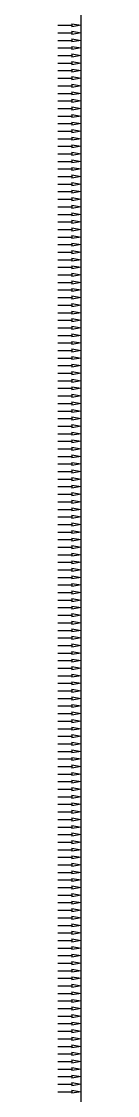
# Model space of a CAD drawing. Extents: x -212 to 3502, y -496 to 4155.
# Drawn here: x -12 to 0, y 1262 to 1830 of the extents above; entities that cross this region are included whole.
import ezdxf

# ---------------------------------------------------------------- set-up
doc = ezdxf.new("R2010")
doc.units = 0
doc.layers.add('Analysis_layer', color=70, linetype='Continuous')
doc.styles.get("Standard").update_dxf_attribs({"font": 'arial.ttf'})

# ---------------------------------------------------------------- blocks, each defined once
blk = doc.blocks.new('*U12')
for p, q in [((-6.25, 914), (-2.5, 914)), ((-6.25, 912), (-2.5, 912)), ((-6.25, 910), (-2.5, 910)), ((-6.25, 908), (-2.5, 908)), ((-6.25, 906), (-2.5, 906)), ((-6.25, 904), (-2.5, 904)), ((-6.25, 902), (-2.5, 902)), ((-6.25, 900), (-2.5, 900)), ((-6.25, 898), (-2.5, 898)), ((-6.25, 896), (-2.5, 896)), ((-6.25, 894), (-2.5, 894)), ((-6.25, 892), (-2.5, 892)), ((-6.25, 890), (-2.5, 890)), ((-6.25, 888), (-2.5, 888)), ((-6.25, 886), (-2.5, 886)), ((-6.25, 884), (-2.5, 884)), ((-6.25, 882), (-2.5, 882)), ((-6.25, 880), (-2.5, 880)), ((-6.25, 878), (-2.5, 878)), ((-6.25, 876), (-2.5, 876)), ((-6.25, 874), (-2.5, 874)), ((-6.25, 872), (-2.5, 872)), ((-6.25, 870), (-2.5, 870)), ((-6.25, 868), (-2.5, 868)), ((-6.25, 866), (-2.5, 866)), ((-6.25, 864), (-2.5, 864)), ((-6.25, 862), (-2.5, 862)), ((-6.25, 860), (-2.5, 860)), ((-6.25, 858), (-2.5, 858)), ((-6.25, 856), (-2.5, 856)), ((-6.25, 854), (-2.5, 854)), ((-6.25, 852), (-2.5, 852)), ((-6.25, 850), (-2.5, 850)), ((-6.25, 848), (-2.5, 848)), ((-6.25, 846), (-2.5, 846)), ((-6.25, 844), (-2.5, 844)), ((-6.25, 842), (-2.5, 842)), ((-6.25, 840), (-2.5, 840)), ((-6.25, 838), (-2.5, 838)), ((-6.25, 836), (-2.5, 836)), ((-6.25, 834), (-2.5, 834)), ((-6.25, 832), (-2.5, 832)), ((-6.25, 830), (-2.5, 830)), ((-6.25, 828), (-2.5, 828)), ((-6.25, 826), (-2.5, 826)), ((-6.25, 824), (-2.5, 824)), ((-6.25, 822), (-2.5, 822)), ((-6.25, 820), (-2.5, 820)), ((-6.25, 818), (-2.5, 818)), ((-6.25, 816), (-2.5, 816)), ((-6.25, 814), (-2.5, 814)), ((-6.25, 812), (-2.5, 812)), ((-6.25, 810), (-2.5, 810)), ((-6.25, 808), (-2.5, 808)), ((-6.25, 806), (-2.5, 806)), ((-6.25, 804), (-2.5, 804)), ((-6.25, 802), (-2.5, 802)), ((-6.25, 800), (-2.5, 800)), ((-6.25, 798), (-2.5, 798)), ((-6.25, 796), (-2.5, 796)), ((-6.25, 794), (-2.5, 794)), ((-6.25, 792), (-2.5, 792)), ((-6.25, 790), (-2.5, 790)), ((-6.25, 788), (-2.5, 788)), ((-6.25, 786), (-2.5, 786)), ((-6.25, 784), (-2.5, 784)), ((-6.25, 782), (-2.5, 782)), ((-6.25, 780), (-2.5, 780)), ((-6.25, 778), (-2.5, 778)), ((-6.25, 776), (-2.5, 776)), ((-6.25, 774), (-2.5, 774)), ((-6.25, 772), (-2.5, 772)), ((-6.25, 770), (-2.5, 770)), ((-6.25, 768), (-2.5, 768)), ((-6.25, 766), (-2.5, 766)), ((-6.25, 764), (-2.5, 764)), ((-6.25, 762), (-2.5, 762)), ((-6.25, 760), (-2.5, 760)), ((-6.25, 758), (-2.5, 758)), ((-6.25, 756), (-2.5, 756)), ((-6.25, 754), (-2.5, 754)), ((-6.25, 752), (-2.5, 752)), ((-6.25, 750), (-2.5, 750)), ((-6.25, 748), (-2.5, 748)), ((-6.25, 746), (-2.5, 746)), ((-6.25, 744), (-2.5, 744)), ((-6.25, 742), (-2.5, 742)), ((-6.25, 740), (-2.5, 740)), ((-6.25, 738), (-2.5, 738)), ((-6.25, 736), (-2.5, 736)), ((-6.25, 734), (-2.5, 734)), ((-6.25, 732), (-2.5, 732)), ((-6.25, 730), (-2.5, 730)), ((-6.25, 728), (-2.5, 728)), ((-6.25, 726), (-2.5, 726)), ((-6.25, 724), (-2.5, 724)), ((-6.25, 722), (-2.5, 722)), ((-6.25, 720), (-2.5, 720)), ((-6.25, 718), (-2.5, 718)), ((-6.25, 716), (-2.5, 716)), ((-6.25, 714), (-2.5, 714)), ((-6.25, 712), (-2.5, 712)), ((-6.25, 710), (-2.5, 710)), ((-6.25, 708), (-2.5, 708)), ((-6.25, 706), (-2.5, 706)), ((-6.25, 704), (-2.5, 704)), ((-6.25, 702), (-2.5, 702)), ((-6.25, 700), (-2.5, 700)), ((-6.25, 698), (-2.5, 698)), ((-6.25, 696), (-2.5, 696)), ((-6.25, 694), (-2.5, 694)), ((-6.25, 692), (-2.5, 692)), ((-6.25, 690), (-2.5, 690)), ((-6.25, 688), (-2.5, 688)), ((-6.25, 686), (-2.5, 686)), ((-6.25, 684), (-2.5, 684)), ((-6.25, 682), (-2.5, 682)), ((-6.25, 680), (-2.5, 680)), ((-6.25, 678), (-2.5, 678)), ((-6.25, 676), (-2.5, 676)), ((-6.25, 674), (-2.5, 674)), ((-6.25, 672), (-2.5, 672)), ((-6.25, 670), (-2.5, 670)), ((-6.25, 668), (-2.5, 668)), ((-6.25, 666), (-2.5, 666)), ((-6.25, 664), (-2.5, 664)), ((-6.25, 662), (-2.5, 662)), ((-6.25, 660), (-2.5, 660)), ((-6.25, 658), (-2.5, 658)), ((-6.25, 656), (-2.5, 656)), ((-6.25, 654), (-2.5, 654)), ((-6.25, 652), (-2.5, 652)), ((-6.25, 650), (-2.5, 650)), ((-6.25, 648), (-2.5, 648)), ((-6.25, 646), (-2.5, 646)), ((-6.25, 644), (-2.5, 644)), ((-6.25, 642), (-2.5, 642)), ((-6.25, 640), (-2.5, 640)), ((-6.25, 638), (-2.5, 638)), ((-6.25, 636), (-2.5, 636)), ((-6.25, 634), (-2.5, 634)), ((-6.25, 632), (-2.5, 632))]:
    blk.add_line(p, q)
at = {"color": 0, "linetype": 'ByBlock', "lineweight": -2}
for p, q in [((-2.5, 914.42), (0, 914)), ((-2.5, 914.42), (-2.5, 913.58)), ((0, 914), (-2.5, 913.58)), ((-2.5, 912.42), (0, 912)), ((-2.5, 912.42), (-2.5, 911.58)), ((0, 912), (-2.5, 911.58)), ((-2.5, 910.42), (0, 910)), ((-2.5, 910.42), (-2.5, 909.58)), ((0, 910), (-2.5, 909.58)), ((-2.5, 908.42), (0, 908)), ((-2.5, 908.42), (-2.5, 907.58)), ((0, 908), (-2.5, 907.58)), ((-2.5, 906.42), (0, 906)), ((-2.5, 906.42), (-2.5, 905.58)), ((0, 906), (-2.5, 905.58)), ((-2.5, 904.42), (0, 904)), ((-2.5, 904.42), (-2.5, 903.58)), ((0, 904), (-2.5, 903.58)), ((-2.5, 902.42), (0, 902)), ((-2.5, 902.42), (-2.5, 901.58)), ((0, 902), (-2.5, 901.58)), ((-2.5, 900.42), (0, 900)), ((-2.5, 900.42), (-2.5, 899.58)), ((0, 900), (-2.5, 899.58)), ((-2.5, 898.42), (0, 898)), ((-2.5, 898.42), (-2.5, 897.58)), ((0, 898), (-2.5, 897.58)), ((-2.5, 896.42), (0, 896)), ((-2.5, 896.42), (-2.5, 895.58)), ((0, 896), (-2.5, 895.58)), ((-2.5, 894.42), (0, 894)), ((-2.5, 894.42), (-2.5, 893.58)), ((0, 894), (-2.5, 893.58)), ((-2.5, 892.42), (0, 892)), ((-2.5, 892.42), (-2.5, 891.58)), ((0, 892), (-2.5, 891.58)), ((-2.5, 890.42), (0, 890)), ((-2.5, 890.42), (-2.5, 889.58)), ((0, 890), (-2.5, 889.58)), ((-2.5, 888.42), (0, 888)), ((-2.5, 888.42), (-2.5, 887.58)), ((0, 888), (-2.5, 887.58)), ((-2.5, 886.42), (0, 886)), ((-2.5, 886.42), (-2.5, 885.58)), ((0, 886), (-2.5, 885.58)), ((-2.5, 884.42), (0, 884)), ((-2.5, 884.42), (-2.5, 883.58)), ((0, 884), (-2.5, 883.58)), ((-2.5, 882.42), (0, 882)), ((-2.5, 882.42), (-2.5, 881.58)), ((0, 882), (-2.5, 881.58)), ((-2.5, 880.42), (0, 880)), ((-2.5, 880.42), (-2.5, 879.58)), ((0, 880), (-2.5, 879.58)), ((-2.5, 878.42), (0, 878)), ((-2.5, 878.42), (-2.5, 877.58)), ((0, 878), (-2.5, 877.58)), ((-2.5, 876.42), (0, 876)), ((-2.5, 876.42), (-2.5, 875.58)), ((0, 876), (-2.5, 875.58)), ((-2.5, 874.42), (0, 874)), ((-2.5, 874.42), (-2.5, 873.58)), ((0, 874), (-2.5, 873.58)), ((-2.5, 872.42), (0, 872)), ((-2.5, 872.42), (-2.5, 871.58)), ((0, 872), (-2.5, 871.58)), ((-2.5, 870.42), (0, 870)), ((-2.5, 870.42), (-2.5, 869.58)), ((0, 870), (-2.5, 869.58)), ((-2.5, 868.42), (0, 868)), ((-2.5, 868.42), (-2.5, 867.58)), ((0, 868), (-2.5, 867.58)), ((-2.5, 866.42), (0, 866)), ((-2.5, 866.42), (-2.5, 865.58)), ((0, 866), (-2.5, 865.58)), ((-2.5, 864.42), (0, 864)), ((-2.5, 864.42), (-2.5, 863.58)), ((0, 864), (-2.5, 863.58)), ((-2.5, 862.42), (0, 862)), ((-2.5, 862.42), (-2.5, 861.58)), ((0, 862), (-2.5, 861.58)), ((-2.5, 860.42), (0, 860)), ((-2.5, 860.42), (-2.5, 859.58)), ((0, 860), (-2.5, 859.58)), ((-2.5, 858.42), (0, 858)), ((-2.5, 858.42), (-2.5, 857.58)), ((0, 858), (-2.5, 857.58)), ((-2.5, 856.42), (0, 856)), ((-2.5, 856.42), (-2.5, 855.58)), ((0, 856), (-2.5, 855.58)), ((-2.5, 854.42), (0, 854)), ((-2.5, 854.42), (-2.5, 853.58)), ((0, 854), (-2.5, 853.58)), ((-2.5, 852.42), (0, 852)), ((-2.5, 852.42), (-2.5, 851.58)), ((0, 852), (-2.5, 851.58)), ((-2.5, 850.42), (0, 850)), ((-2.5, 850.42), (-2.5, 849.58)), ((0, 850), (-2.5, 849.58)), ((-2.5, 848.42), (0, 848)), ((-2.5, 848.42), (-2.5, 847.58)), ((0, 848), (-2.5, 847.58)), ((-2.5, 846.42), (0, 846)), ((-2.5, 846.42), (-2.5, 845.58)), ((0, 846), (-2.5, 845.58)), ((-2.5, 844.42), (0, 844)), ((-2.5, 844.42), (-2.5, 843.58)), ((0, 844), (-2.5, 843.58)), ((-2.5, 842.42), (0, 842)), ((-2.5, 842.42), (-2.5, 841.58)), ((0, 842), (-2.5, 841.58)), ((-2.5, 840.42), (0, 840)), ((-2.5, 840.42), (-2.5, 839.58)), ((0, 840), (-2.5, 839.58)), ((-2.5, 838.42), (0, 838)), ((-2.5, 838.42), (-2.5, 837.58)), ((0, 838), (-2.5, 837.58)), ((-2.5, 836.42), (0, 836)), ((-2.5, 836.42), (-2.5, 835.58)), ((0, 836), (-2.5, 835.58)), ((-2.5, 834.42), (0, 834)), ((-2.5, 834.42), (-2.5, 833.58)), ((0, 834), (-2.5, 833.58)), ((-2.5, 832.42), (0, 832)), ((-2.5, 832.42), (-2.5, 831.58)), ((0, 832), (-2.5, 831.58)), ((-2.5, 830.42), (0, 830)), ((-2.5, 830.42), (-2.5, 829.58)), ((0, 830), (-2.5, 829.58)), ((-2.5, 828.42), (0, 828)), ((-2.5, 828.42), (-2.5, 827.58)), ((0, 828), (-2.5, 827.58)), ((-2.5, 826.42), (0, 826)), ((-2.5, 826.42), (-2.5, 825.58)), ((0, 826), (-2.5, 825.58)), ((-2.5, 824.42), (0, 824)), ((-2.5, 824.42), (-2.5, 823.58)), ((0, 824), (-2.5, 823.58)), ((-2.5, 822.42), (0, 822)), ((-2.5, 822.42), (-2.5, 821.58)), ((0, 822), (-2.5, 821.58)), ((-2.5, 820.42), (0, 820)), ((-2.5, 820.42), (-2.5, 819.58)), ((0, 820), (-2.5, 819.58)), ((-2.5, 818.42), (0, 818)), ((-2.5, 818.42), (-2.5, 817.58)), ((0, 818), (-2.5, 817.58)), ((-2.5, 816.42), (0, 816)), ((-2.5, 816.42), (-2.5, 815.58)), ((0, 816), (-2.5, 815.58)), ((-2.5, 814.42), (0, 814)), ((-2.5, 814.42), (-2.5, 813.58)), ((0, 814), (-2.5, 813.58)), ((-2.5, 812.42), (0, 812)), ((-2.5, 812.42), (-2.5, 811.58)), ((0, 812), (-2.5, 811.58)), ((-2.5, 810.42), (0, 810)), ((-2.5, 810.42), (-2.5, 809.58)), ((0, 810), (-2.5, 809.58)), ((-2.5, 808.42), (0, 808)), ((-2.5, 808.42), (-2.5, 807.58)), ((0, 808), (-2.5, 807.58)), ((-2.5, 806.42), (0, 806)), ((-2.5, 806.42), (-2.5, 805.58)), ((0, 806), (-2.5, 805.58)), ((-2.5, 804.42), (0, 804)), ((-2.5, 804.42), (-2.5, 803.58)), ((0, 804), (-2.5, 803.58)), ((-2.5, 802.42), (0, 802)), ((-2.5, 802.42), (-2.5, 801.58)), ((0, 802), (-2.5, 801.58)), ((-2.5, 800.42), (0, 800)), ((-2.5, 800.42), (-2.5, 799.58)), ((0, 800), (-2.5, 799.58)), ((-2.5, 798.42), (0, 798)), ((-2.5, 798.42), (-2.5, 797.58)), ((0, 798), (-2.5, 797.58)), ((-2.5, 796.42), (0, 796)), ((-2.5, 796.42), (-2.5, 795.58)), ((0, 796), (-2.5, 795.58)), ((-2.5, 794.42), (0, 794)), ((-2.5, 794.42), (-2.5, 793.58)), ((0, 794), (-2.5, 793.58)), ((-2.5, 792.42), (0, 792)), ((-2.5, 792.42), (-2.5, 791.58)), ((0, 792), (-2.5, 791.58)), ((-2.5, 790.42), (0, 790)), ((-2.5, 790.42), (-2.5, 789.58)), ((0, 790), (-2.5, 789.58)), ((-2.5, 788.42), (0, 788)), ((-2.5, 788.42), (-2.5, 787.58)), ((0, 788), (-2.5, 787.58)), ((-2.5, 786.42), (0, 786)), ((-2.5, 786.42), (-2.5, 785.58)), ((0, 786), (-2.5, 785.58)), ((-2.5, 784.42), (0, 784)), ((-2.5, 784.42), (-2.5, 783.58)), ((0, 784), (-2.5, 783.58)), ((-2.5, 782.42), (0, 782)), ((-2.5, 782.42), (-2.5, 781.58)), ((0, 782), (-2.5, 781.58)), ((-2.5, 780.42), (0, 780)), ((-2.5, 780.42), (-2.5, 779.58)), ((0, 780), (-2.5, 779.58)), ((-2.5, 778.42), (0, 778)), ((-2.5, 778.42), (-2.5, 777.58)), ((0, 778), (-2.5, 777.58)), ((-2.5, 776.42), (0, 776)), ((-2.5, 776.42), (-2.5, 775.58)), ((0, 776), (-2.5, 775.58)), ((-2.5, 774.42), (0, 774)), ((-2.5, 774.42), (-2.5, 773.58)), ((0, 774), (-2.5, 773.58)), ((-2.5, 772.42), (0, 772)), ((-2.5, 772.42), (-2.5, 771.58)), ((0, 772), (-2.5, 771.58)), ((-2.5, 770.42), (0, 770)), ((-2.5, 770.42), (-2.5, 769.58)), ((0, 770), (-2.5, 769.58)), ((-2.5, 768.42), (0, 768)), ((-2.5, 768.42), (-2.5, 767.58)), ((0, 768), (-2.5, 767.58)), ((-2.5, 766.42), (0, 766)), ((-2.5, 766.42), (-2.5, 765.58)), ((0, 766), (-2.5, 765.58)), ((-2.5, 764.42), (0, 764)), ((-2.5, 764.42), (-2.5, 763.58)), ((0, 764), (-2.5, 763.58)), ((-2.5, 762.42), (0, 762)), ((-2.5, 762.42), (-2.5, 761.58)), ((0, 762), (-2.5, 761.58)), ((-2.5, 760.42), (0, 760)), ((-2.5, 760.42), (-2.5, 759.58)), ((0, 760), (-2.5, 759.58)), ((-2.5, 758.42), (0, 758)), ((-2.5, 758.42), (-2.5, 757.58)), ((0, 758), (-2.5, 757.58)), ((-2.5, 756.42), (0, 756)), ((-2.5, 756.42), (-2.5, 755.58)), ((0, 756), (-2.5, 755.58)), ((-2.5, 754.42), (0, 754)), ((-2.5, 754.42), (-2.5, 753.58)), ((0, 754), (-2.5, 753.58)), ((-2.5, 752.42), (0, 752)), ((-2.5, 752.42), (-2.5, 751.58)), ((0, 752), (-2.5, 751.58)), ((-2.5, 750.42), (0, 750)), ((-2.5, 750.42), (-2.5, 749.58)), ((0, 750), (-2.5, 749.58)), ((-2.5, 748.42), (0, 748)), ((-2.5, 748.42), (-2.5, 747.58)), ((0, 748), (-2.5, 747.58)), ((-2.5, 746.42), (0, 746)), ((-2.5, 746.42), (-2.5, 745.58)), ((0, 746), (-2.5, 745.58)), ((-2.5, 744.42), (0, 744)), ((-2.5, 744.42), (-2.5, 743.58)), ((0, 744), (-2.5, 743.58)), ((-2.5, 742.42), (0, 742)), ((-2.5, 742.42), (-2.5, 741.58)), ((0, 742), (-2.5, 741.58)), ((-2.5, 740.42), (0, 740)), ((-2.5, 740.42), (-2.5, 739.58)), ((0, 740), (-2.5, 739.58)), ((-2.5, 738.42), (0, 738)), ((-2.5, 738.42), (-2.5, 737.58)), ((0, 738), (-2.5, 737.58)), ((-2.5, 736.42), (0, 736)), ((-2.5, 736.42), (-2.5, 735.58)), ((0, 736), (-2.5, 735.58)), ((-2.5, 734.42), (0, 734)), ((-2.5, 734.42), (-2.5, 733.58)), ((0, 734), (-2.5, 733.58)), ((-2.5, 732.42), (0, 732)), ((-2.5, 732.42), (-2.5, 731.58)), ((0, 732), (-2.5, 731.58)), ((-2.5, 730.42), (0, 730)), ((-2.5, 730.42), (-2.5, 729.58)), ((0, 730), (-2.5, 729.58)), ((-2.5, 728.42), (0, 728)), ((-2.5, 728.42), (-2.5, 727.58)), ((0, 728), (-2.5, 727.58)), ((-2.5, 726.42), (0, 726)), ((-2.5, 726.42), (-2.5, 725.58)), ((0, 726), (-2.5, 725.58)), ((-2.5, 724.42), (0, 724)), ((-2.5, 724.42), (-2.5, 723.58)), ((0, 724), (-2.5, 723.58)), ((-2.5, 722.42), (0, 722)), ((-2.5, 722.42), (-2.5, 721.58)), ((0, 722), (-2.5, 721.58)), ((-2.5, 720.42), (0, 720)), ((-2.5, 720.42), (-2.5, 719.58)), ((0, 720), (-2.5, 719.58)), ((-2.5, 718.42), (0, 718)), ((-2.5, 718.42), (-2.5, 717.58)), ((0, 718), (-2.5, 717.58)), ((-2.5, 716.42), (0, 716)), ((-2.5, 716.42), (-2.5, 715.58)), ((0, 716), (-2.5, 715.58)), ((-2.5, 714.42), (0, 714)), ((-2.5, 714.42), (-2.5, 713.58)), ((0, 714), (-2.5, 713.58)), ((-2.5, 712.42), (0, 712)), ((-2.5, 712.42), (-2.5, 711.58)), ((0, 712), (-2.5, 711.58)), ((-2.5, 710.42), (0, 710)), ((-2.5, 710.42), (-2.5, 709.58)), ((0, 710), (-2.5, 709.58)), ((-2.5, 708.42), (0, 708)), ((-2.5, 708.42), (-2.5, 707.58)), ((0, 708), (-2.5, 707.58)), ((-2.5, 706.42), (0, 706)), ((-2.5, 706.42), (-2.5, 705.58)), ((0, 706), (-2.5, 705.58)), ((-2.5, 704.42), (0, 704)), ((-2.5, 704.42), (-2.5, 703.58)), ((0, 704), (-2.5, 703.58)), ((-2.5, 702.42), (0, 702)), ((-2.5, 702.42), (-2.5, 701.58)), ((0, 702), (-2.5, 701.58)), ((-2.5, 700.42), (0, 700)), ((-2.5, 700.42), (-2.5, 699.58)), ((0, 700), (-2.5, 699.58)), ((-2.5, 698.42), (0, 698)), ((-2.5, 698.42), (-2.5, 697.58)), ((0, 698), (-2.5, 697.58)), ((-2.5, 696.42), (0, 696)), ((-2.5, 696.42), (-2.5, 695.58)), ((0, 696), (-2.5, 695.58)), ((-2.5, 694.42), (0, 694)), ((-2.5, 694.42), (-2.5, 693.58)), ((0, 694), (-2.5, 693.58)), ((-2.5, 692.42), (0, 692)), ((-2.5, 692.42), (-2.5, 691.58)), ((0, 692), (-2.5, 691.58)), ((-2.5, 690.42), (0, 690)), ((-2.5, 690.42), (-2.5, 689.58)), ((0, 690), (-2.5, 689.58)), ((-2.5, 688.42), (0, 688)), ((-2.5, 688.42), (-2.5, 687.58)), ((0, 688), (-2.5, 687.58)), ((-2.5, 686.42), (0, 686)), ((-2.5, 686.42), (-2.5, 685.58)), ((0, 686), (-2.5, 685.58)), ((-2.5, 684.42), (0, 684)), ((-2.5, 684.42), (-2.5, 683.58)), ((0, 684), (-2.5, 683.58)), ((-2.5, 682.42), (0, 682)), ((-2.5, 682.42), (-2.5, 681.58)), ((0, 682), (-2.5, 681.58)), ((-2.5, 680.42), (0, 680)), ((-2.5, 680.42), (-2.5, 679.58)), ((0, 680), (-2.5, 679.58)), ((-2.5, 678.42), (0, 678)), ((-2.5, 678.42), (-2.5, 677.58)), ((0, 678), (-2.5, 677.58)), ((-2.5, 676.42), (0, 676)), ((-2.5, 676.42), (-2.5, 675.58)), ((0, 676), (-2.5, 675.58)), ((-2.5, 674.42), (0, 674)), ((-2.5, 674.42), (-2.5, 673.58)), ((0, 674), (-2.5, 673.58)), ((-2.5, 672.42), (0, 672)), ((-2.5, 672.42), (-2.5, 671.58)), ((0, 672), (-2.5, 671.58)), ((-2.5, 670.42), (0, 670)), ((-2.5, 670.42), (-2.5, 669.58)), ((0, 670), (-2.5, 669.58)), ((-2.5, 668.42), (0, 668)), ((-2.5, 668.42), (-2.5, 667.58)), ((0, 668), (-2.5, 667.58)), ((-2.5, 666.42), (0, 666)), ((-2.5, 666.42), (-2.5, 665.58)), ((0, 666), (-2.5, 665.58)), ((-2.5, 664.42), (0, 664)), ((-2.5, 664.42), (-2.5, 663.58)), ((0, 664), (-2.5, 663.58)), ((-2.5, 662.42), (0, 662)), ((-2.5, 662.42), (-2.5, 661.58)), ((0, 662), (-2.5, 661.58)), ((-2.5, 660.42), (0, 660)), ((-2.5, 660.42), (-2.5, 659.58)), ((0, 660), (-2.5, 659.58)), ((-2.5, 658.42), (0, 658)), ((-2.5, 658.42), (-2.5, 657.58)), ((0, 658), (-2.5, 657.58)), ((-2.5, 656.42), (0, 656)), ((-2.5, 656.42), (-2.5, 655.58)), ((0, 656), (-2.5, 655.58)), ((-2.5, 654.42), (0, 654)), ((-2.5, 654.42), (-2.5, 653.58)), ((0, 654), (-2.5, 653.58)), ((-2.5, 652.42), (0, 652)), ((-2.5, 652.42), (-2.5, 651.58)), ((0, 652), (-2.5, 651.58)), ((-2.5, 650.42), (0, 650)), ((-2.5, 650.42), (-2.5, 649.58)), ((0, 650), (-2.5, 649.58)), ((-2.5, 648.42), (0, 648)), ((-2.5, 648.42), (-2.5, 647.58)), ((0, 648), (-2.5, 647.58)), ((-2.5, 646.42), (0, 646)), ((-2.5, 646.42), (-2.5, 645.58)), ((0, 646), (-2.5, 645.58)), ((-2.5, 644.42), (0, 644)), ((-2.5, 644.42), (-2.5, 643.58)), ((0, 644), (-2.5, 643.58)), ((-2.5, 642.42), (0, 642)), ((-2.5, 642.42), (-2.5, 641.58)), ((0, 642), (-2.5, 641.58)), ((-2.5, 640.42), (0, 640)), ((-2.5, 640.42), (-2.5, 639.58)), ((0, 640), (-2.5, 639.58)), ((-2.5, 638.42), (0, 638)), ((-2.5, 638.42), (-2.5, 637.58)), ((0, 638), (-2.5, 637.58)), ((-2.5, 636.42), (0, 636)), ((-2.5, 636.42), (-2.5, 635.58)), ((0, 636), (-2.5, 635.58)), ((-2.5, 634.42), (0, 634)), ((-2.5, 634.42), (-2.5, 633.58)), ((0, 634), (-2.5, 633.58)), ((-2.5, 632.42), (0, 632)), ((-2.5, 632.42), (-2.5, 631.58)), ((0, 632), (-2.5, 631.58))]:
    blk.add_line(p, q, dxfattribs=at)
at = {"layer": 'Defpoints'}
blk.add_line((0, 0), (0, 2075), dxfattribs=at)
blk.add_attdef('q-force', (-12.5, 0), '', height=2.5)

msp = doc.modelspace()

# ---------------------------------------------------------------- linework, layer by layer
at = {"layer": 'Analysis_layer'}
msp.add_lwpolyline([(0, 0), (0, 2075), (0, 4150)], dxfattribs=at)

# ---------------------------------------------------------------- block references
at = {"layer": 'Analysis_layer', "xscale": 2, "yscale": 2, "zscale": 2}
msp.add_blockref('*U12', (0, 0), dxfattribs=at)

doc.saveas('drawing.dxf')
